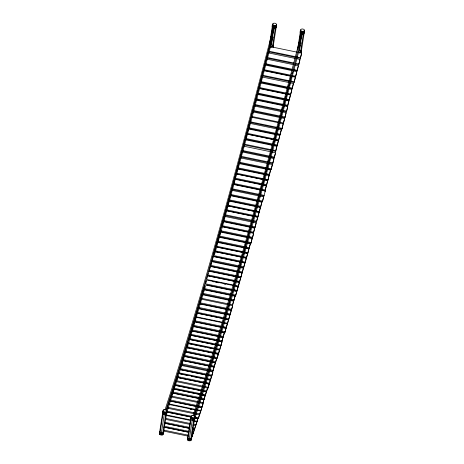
<?xml version="1.0" encoding="UTF-8"?>
<svg xmlns="http://www.w3.org/2000/svg" width="464" height="464" viewBox="0 0 464 464"><rect width="100%" height="100%" fill="white"/><g stroke="black" fill="none" stroke-linecap="round" stroke-linejoin="round"><path stroke-width="0.7" d="M257.613 93.044L257.52 93.734L284.942 99.406M258.715 89.14L258.808 88.45L286.23 94.122M265.106 65.766L265.199 65.076M281.926 129.044L283.214 123.76L281.926 129.044L250.287 122.502L250.38 121.812L282.019 128.354M286.346 99.696L289.159 100.276L290.447 94.992L287.634 94.412M290.447 94.992L289.159 100.276M287.796 94.117L290.609 94.702L291.891 89.413L289.084 88.833M291.891 89.413L290.609 94.702M288.637 88.032L292.152 88.763L293.439 83.479L262.502 77.082M293.439 83.479L292.152 88.763M290.592 81.751L294.106 82.482L295.394 77.198L291.879 76.467M295.394 77.198L294.106 82.482M292.036 76.177L295.551 76.902L296.838 71.618L293.323 70.888M296.838 71.618L295.551 76.902M265.46 64.421L297.099 70.963L298.387 65.679L294.872 64.954M298.387 65.679L297.099 70.963M295.208 63.98L298.723 64.711L300.011 59.427L296.496 58.696M300.011 59.427L298.723 64.711M268.708 51.852L300.347 58.4L301.635 53.111L298.12 52.386M301.635 53.111L300.347 58.4M251.691 117.172L251.79 116.464M251.575 117.218L283.336 123.714L284.612 118.506L252.973 111.957M284.612 118.506L283.336 123.714M254.817 105.247L286.456 111.795L287.738 106.604L284.217 105.879M287.738 106.604L286.456 111.795M254.411 106.778L254.516 106.065L281.23 111.586M281.364 117.061L284.879 117.786L286.155 112.607L282.64 111.882M286.155 112.607L284.879 117.786M256.691 99.65L287.628 106.047L288.904 100.874L257.967 94.476M288.904 100.874L287.628 106.047M245.514 139.183L245.618 138.446M274.34 145.145L277.153 145.725L278.423 140.621L275.61 140.041M278.423 140.621L277.153 145.725M276.515 134.229L280.03 134.954L281.294 129.85L278.481 129.27M281.294 129.85L280.03 134.954M246.999 133.267L246.894 134.003L248.054 129.659M232.307 189.567L263.946 196.11L264.057 195.367L260.536 194.642M265.106 191.783L265.211 191.046L233.572 184.498M241.071 157.076L272.71 163.618L273.975 158.555L242.336 152.012M273.975 158.555L272.71 163.618M270.738 157.105L274.259 157.835L275.523 152.749L272.008 152.024M244.603 142.245L244 144.843L275.639 151.386L276.904 146.305L245.966 139.908M275.523 152.749L274.259 157.835M276.904 146.305L275.639 151.386M275.72 139.966L278.533 140.551L279.798 135.465L248.159 128.922M279.798 135.465L278.533 140.551M267.618 168.821L271.133 169.551L272.391 164.5L268.876 163.775M272.391 164.5L271.133 169.551M234.668 179.203L266.307 185.745L266.197 186.511L265.06 190.704L233.421 184.162L233.531 183.402M262.966 184.718L234.842 178.907L234.952 178.141M237.765 167.771L237.655 168.531L238.792 164.314M265.06 190.704L266.307 185.745M264.37 185.008L266.481 185.449L267.728 180.496L236.089 173.954M267.728 180.496L266.481 185.449M238.357 168.676L269.294 175.073L270.547 170.097L238.908 163.554M270.547 170.097L269.294 175.073M236.304 173.147L236.193 173.913L237.255 169.662M229.663 200.721L260.6 207.118L261.841 202.217L230.202 195.669L229.262 199.108M261.841 202.217L260.6 207.118M258.883 201.103L262.398 201.828L263.645 196.893L260.13 196.168M263.645 196.893L262.398 201.828M265.019 179.875L267.832 180.455L269.079 175.508L238.142 169.111M269.079 175.508L267.832 180.455M224.506 216.363L256.145 222.906L256.029 223.689L254.91 227.766L223.271 221.224L223.387 220.441M227.615 205.065L227.499 205.854L228.427 202.472M254.91 227.766L256.145 222.906M255.623 211.671L259.138 212.396L260.374 207.553L228.735 201.011M260.374 207.553L259.138 212.396M225.945 211.48L226.067 210.691L224.953 214.704L256.592 221.247L257.706 217.233L254.191 216.508M252.509 237.313L220.87 230.77L220.748 231.559L252.387 238.102L253.622 233.282L221.983 226.734M222.923 222.453L221.815 226.449L253.454 232.992L254.684 228.201L223.747 221.804L214.455 254.753M253.622 233.282L252.387 238.102M254.684 228.201L253.454 232.992M225.533 215.644L256.476 222.041L256.592 221.247M257.706 217.233L256.476 222.041M254.33 216.375L257.845 217.1L259.08 212.28L227.435 205.738L226.322 209.769L257.967 216.311M259.08 212.28L257.845 217.1M218.602 237.968L218.724 237.168L217.628 241.112L249.267 247.654L250.369 243.71L219.431 237.313M213.452 256.354L245.096 262.902L246.314 258.181L242.8 257.456M246.314 258.181L245.096 262.902M242.933 257.369L246.448 258.094L247.672 253.35L244.151 252.625M247.672 253.35L246.448 258.094M245.63 247.73L249.145 248.455L249.267 247.654M250.369 243.71L249.145 248.455M251.036 242.568L219.391 236.025L219.269 236.826L250.914 243.368L252.138 238.6L248.623 237.875M252.138 238.6L250.914 243.368M162.667 412.821L159.442 433.399L159.767 434.374L161.037 435.012L162.51 434.942L163.322 434.2L163.415 433.585L162.603 434.321L161.136 434.397L159.865 433.759L159.541 432.784M159.732 431.572L160.057 432.547L161.327 433.185L162.794 433.115L163.606 432.378L166.918 411.226L166.593 410.257L165.323 409.619L163.85 409.689L163.044 410.425L163.224 412.328L164.488 412.966L165.961 412.896L166.773 412.154M159.726 433.805L159.564 431.537L159.726 433.805L161.107 434.495L162.702 434.42L163.583 433.62L163.769 432.407L162.893 433.214L162.702 434.42M162.806 413.859L163.038 412.392L162.678 411.307L162.446 412.774L162.806 413.859L164.221 414.567L165.863 414.491L166.762 413.668L166.994 412.2L166.089 413.024L165.863 414.491M159.767 434.374L163.369 411.4L163.044 410.425M163.705 410.617L163.85 409.689M161.037 435.012L164.633 412.038L163.369 411.4M162.51 434.942L166.106 411.968L166.918 411.226M166.448 411.179L166.593 410.257M212.007 261.133L213.214 256.517L212.007 261.133L240.132 266.951M191.562 416.272L190.663 417.095L190.431 418.563L190.797 419.647L192.206 420.355L193.848 420.28L194.752 419.456L194.979 417.989L194.619 416.904M190.884 417.142L191.209 418.116L192.479 418.754L193.946 418.679L194.758 417.942L194.903 417.014L194.578 416.046L193.308 415.408L191.841 415.477L191.029 416.214L187.433 439.188L187.758 440.162L189.022 440.8L190.495 440.73L191.307 439.988L194.526 419.41L193.72 420.146L192.247 420.222M190.797 419.647L191.023 418.18L190.663 417.095M187.711 439.594L187.549 437.326L187.711 439.594L189.092 440.284L190.687 440.208L191.568 439.408L191.406 437.14M187.758 440.162L190.977 419.584L190.652 418.609M191.209 418.116L191.029 416.214M189.022 440.8L192.624 417.826L191.354 417.188M190.495 440.73L194.091 417.757L194.903 417.014M190.687 440.208L190.878 439.002L191.76 438.196M193.848 420.28L194.074 418.812L194.979 417.989M273.226 24.07L272.322 24.888L272.09 26.355L272.455 27.44L273.395 27.915M269.596 43.767L272.687 24.012L273.499 23.27L274.966 23.2L276.237 23.838L276.561 24.812L276.416 25.74L275.61 26.477L274.137 26.547L272.867 25.909L272.542 24.934M272.455 27.44L272.681 25.972L272.322 24.888M270.245 42.659L270.46 41.267M270.68 39.881L272.635 27.376L272.31 26.402M272.867 25.909L272.687 24.012M272.275 38.431L270.97 46.771L272.443 46.696L273.25 45.959M272.49 37.045L273.801 28.71M273.946 27.66L274.282 25.624L273.012 24.981M272.443 46.696L275.755 25.549L276.561 24.812M273.87 28.153L275.506 28.072L275.738 26.605L276.637 25.781L276.277 24.696M273.064 47.166L276.19 27.202L275.378 27.944L273.905 28.014M273.226 47.2L273.064 44.938M276.637 25.781L276.411 27.248L275.506 28.072M206.712 284.913L236.947 291.166L238.154 286.543L206.515 280.001M238.154 286.543L236.947 291.166M241.535 267.241L243.646 267.676L244.853 263.059L213.916 256.662M244.853 263.059L243.646 267.676M244.197 252.799L247.718 253.524L248.924 248.901L217.981 242.504M248.924 248.901L247.718 253.524M297.581 49.555L300.672 29.8L301.484 29.058L302.957 28.988L304.227 29.626L304.552 30.601L301.049 52.954M300.44 33.228L300.672 31.761L300.307 30.676L300.08 32.144L300.44 33.228L301.855 33.942L303.491 33.86L304.396 33.037L304.628 31.569L304.262 30.485M298.775 44.973L300.626 33.164M304.082 30.554L304.407 31.523L303.595 32.265L302.122 32.335L300.852 31.697L300.672 29.8M300.15 44.915L298.955 52.554L300.428 52.484L301.24 51.748L300.916 50.773M300.37 43.529L302.267 31.407L300.997 30.769M300.428 52.484L303.74 31.337L304.552 30.601M303.491 33.86L303.723 32.393L304.628 31.569M301.403 51.782L301.211 52.989L301.049 50.727L301.403 51.782L300.521 52.583L298.926 52.658L298.01 52.2M208.91 272.078L209.044 271.237M210.267 267.276L210.401 266.435L209.345 270.118M211.613 262.537L211.746 261.696L210.691 265.373L242.33 271.916L243.391 268.238L212.454 261.841M209.745 271.382L240.683 277.779L239.488 282.298L207.849 275.755M240.683 277.779L238.177 286.874L236.066 286.439M209.919 268.499L209.212 270.953L240.851 277.495L242.046 272.977L211.108 266.58M242.046 272.977L240.851 277.495M210.557 266.214L242.196 272.757L242.33 271.916M243.391 268.238L242.196 272.757M203.4 289.664L202.211 294.13L203.4 289.664L235.039 296.206L233.856 300.672L202.919 294.275M200.512 303.752L231.449 310.149L232.632 305.706L200.79 299.054L201.968 294.646L200.79 299.054M232.632 305.706L231.449 310.149M233.856 300.672L235.039 296.206M204.63 289.536L235.567 295.933L236.756 291.444L205.117 284.902M236.756 291.444L235.567 295.933M194.544 321.575L226.183 328.118L227.354 323.733L195.715 317.19M227.354 323.733L226.183 328.118M228.543 319.708L227.366 324.11L228.543 319.708L197.6 313.304M197.722 313.258L228.659 319.655L229.837 315.236L198.899 308.838M229.837 315.236L228.659 319.655M199.143 308.432L230.08 314.83L231.252 310.468L199.613 303.926M231.252 310.468L230.08 314.83M233.607 301.194L232.429 305.596L233.607 301.194L202.669 294.797M192.206 330.861L223.143 337.258L224.303 332.984L193.366 326.586M224.303 332.984L223.143 337.258M193.186 326.192L224.825 332.734L225.985 328.419L194.346 321.877M225.985 328.419L224.825 332.734M185.484 351.898L217.123 358.44L218.271 354.218L186.632 347.675M218.271 354.218L217.123 358.44M186.772 347.606L218.411 354.148L219.565 349.891L187.926 343.343M219.565 349.891L218.411 354.148M217.5 349.711L219.611 350.146L220.765 345.895L189.828 339.491M220.765 345.895L219.611 350.146M222.012 341.742L220.858 345.987L222.012 341.742L190.373 335.199M181.372 363.764L181.221 364.663L182.201 361.473M182.52 360.441L183.454 356.973M184.979 352.008L183.848 356.137L184.979 352.008L216.624 358.55L215.487 362.686L184.55 356.282M177.637 377.522L209.276 384.064L210.407 379.981L178.768 373.439M210.407 379.981L209.276 384.064M180.084 369.53L211.729 376.072L212.854 371.977L181.215 365.435L180.629 367.355M181.923 364.808L212.86 371.206L215.145 363.77L215.296 362.877L184.359 356.48M212.854 371.977L211.729 376.072M215.296 362.877L214.159 366.983L183.222 360.586M215.487 362.686L216.624 358.55M190.866 335.246L221.804 341.643L222.94 337.537L192.003 331.139M222.94 337.537L221.804 341.643M176.378 381.617L208.017 388.159L209.142 384.099L177.503 377.551L176.529 380.712L208.168 387.254M209.142 384.099L208.017 388.159M205.529 379.216L210.447 380.231L211.572 376.171L179.933 369.628M211.572 376.171L210.447 380.231M170.276 400.954L201.915 407.496L202.872 404.446L203.029 403.535L171.17 396.993L172.277 393.043L172.121 393.959M201.915 407.496L203.029 403.535M203.916 399.591L202.809 403.535L203.916 399.591L172.979 393.194M173.153 393.043L204.09 399.44L205.198 395.485L174.261 389.087M205.198 395.485L204.09 399.44M174.371 389.226L205.308 395.624L206.41 391.715L174.771 385.166L173.82 388.165M206.41 391.715L205.308 395.624M194.364 429.403L193.273 433.202L194.364 429.403L192.954 429.113M194.52 429.362L195.605 425.558L194.52 429.362L193.111 429.072M192.914 425.012L195.727 425.592L196.811 421.793L193.998 421.208M196.811 421.793L195.727 425.592M197.919 418.383L196.829 422.188L197.919 418.383L194.399 417.658M198.36 418.621L199.445 414.816L198.36 418.621L194.845 417.89M167.806 408.274L199.566 414.851L200.657 411.046L169.012 404.504M200.657 411.046L199.566 414.851M201.759 407.636L200.674 411.44L201.759 407.636L170.12 401.093M206.463 391.877L207.553 388.078L206.463 391.877L203.65 391.297M273.598 27.051C240.323 155.498 206.115 283.817 164.993 410.014M260.948 80.214L261.8 76.937L261.023 80.249M274.52 27.243C241.239 155.689 207.031 284.003 165.909 410.199M266.145 59.781L255.826 99.308M266.504 58.394L269.364 47.334M269.723 45.948L272.049 36.958L272.664 36.795L272.965 37.149L252.735 114.788L223.723 221.786M301.588 32.84C268.308 161.286 234.1 289.606 192.978 415.802M290.017 81.473L291.624 75.249M291.984 73.869L302.505 33.031L301.849 32.637M300.231 43.048L300.301 42.543L300.956 42.937C268.163 169.528 234.448 295.991 194.12 420.43M251.993 113.9L255.461 100.7M292.308 72.448C262.056 187.665 230.875 302.719 193.9 415.988M286.549 94.673L270.123 156.658M286.914 93.281L289.838 82.163M251.813 114.596L232.278 187.253L213.539 254.562M245.781 137.825L246.448 135.326M247.167 132.646L247.991 129.543M248.489 127.681L249.325 124.555M246.013 137.309L246.512 135.436M263.946 196.11L265.211 191.046M237.928 167.168L238.577 164.761M233.723 182.7L234.477 179.904M235.144 177.439L235.898 174.65M233.421 184.162L234.558 179.968M234.842 178.907L235.41 176.807M269.938 157.36C246.488 244.093 222.256 330.658 194.538 416.138M229.332 199.195L229.9 197.13M227.801 204.392L228.543 201.689M223.573 219.762L224.321 217.042M223.271 221.224L223.828 219.182M222.123 224.988L223.045 221.659M219.762 234.703L220.313 232.719M214.675 251.639L213.579 255.548L245.218 262.09M215.476 248.779L214.931 250.751L246.57 257.294M217.686 241.257L218.237 239.285M205.616 283.168L206.335 280.633M205.668 283.353L206.207 281.457M216.74 244.261L217.28 242.359M208.51 273.076L207.982 274.92L239.621 281.462M204.937 285.505L204.061 288.544L235.7 295.087M206.845 278.881L207.721 275.842M210.731 265.599L211.439 263.146M238.177 286.874L239.36 282.385L208.423 275.987M200.993 299.158L199.949 302.754L231.588 309.297M196.556 314.343L195.86 316.715L227.505 323.257M197.85 309.882L197.159 312.26L228.798 318.803M204.496 286.114L187.12 344.798L166.547 410.35M194.851 320.125L195.541 317.776M205.419 286.305L188.042 344.99L165.915 415.326M193.529 324.632L194.143 322.567M193.592 324.812L194.207 322.747M187.12 346.051L187.723 344.021M189.967 336.545L189.364 338.569L221.003 345.112M189.422 338.772L190.025 336.748M212.86 371.206L213.991 367.117L183.054 360.719M172.608 391.987L173.559 388.942M172.643 392.289L173.217 390.462M171.17 396.993L171.929 394.562M173.664 389.081L174.609 386.089M175.908 381.53L174.824 385.335L175.566 383.038M272.965 37.149L272.588 37.364M270.46 47.096L271.341 47.125M300.956 42.937L300.573 43.146M299.344 53.145L299.17 52.774M273.418 45.994L272.536 46.794L270.941 46.87M166.541 413.621L165.729 414.358L164.262 414.433L162.992 413.795M191.591 438.161L190.779 438.903L189.312 438.973L188.042 438.335M191.4 439.373L190.594 440.11L189.121 440.185L187.85 439.547L187.526 438.573M273.679 26.918L274.41 27.011M274.282 25.624L275.755 25.549M275.738 26.605L274.096 26.686L272.681 25.972M302.267 31.407L303.74 31.337M303.723 32.393L302.081 32.474L300.672 31.761M301.896 33.802L303.363 33.733M164.633 412.038L166.106 411.968M166.089 413.024L164.453 413.105L163.038 412.392M192.624 417.826L194.091 417.757M194.074 418.812L192.438 418.888L191.023 418.18M162.893 433.214L161.292 433.289L159.918 432.599M190.878 439.002L189.283 439.077L187.903 438.381M269.996 46.568L296.716 52.096M268.801 51.162L300.44 57.704M268.366 52.879L295.087 58.406M267.177 57.472L293.892 63M295.301 63.29L298.816 64.02M267.078 58.168L293.799 63.69M266.748 59.137L293.468 64.664M265.553 63.73L297.192 70.273M265.901 65.221L291.92 70.598M264.004 69.67L290.725 75.191M292.129 75.481L295.649 76.212M263.912 70.36L290.632 75.881M264.457 70.801L290.476 76.177M262.56 75.243L289.281 80.771M290.684 81.061L294.199 81.792M262.467 75.939L289.188 81.461M261.307 81.676L292.245 88.073M261.215 82.366L287.233 87.742M260.954 83.015L287.674 88.543M259.765 87.609L285.778 92.991M287.181 93.281L290.702 94.006M259.666 88.299L286.387 93.827M258.315 93.189L284.333 98.571M285.737 98.861L289.252 99.586M256.789 98.936L283.51 104.458M284.913 104.754L287.726 105.334M256.093 100.062L282.814 105.589M254.916 104.533L286.561 111.076M253.338 110.531L280.053 116.052M281.462 116.342L284.977 117.073M253.24 111.244L279.954 116.771M252.491 116.609L278.51 121.986M279.914 122.276L283.429 123.006M250.357 123.453L277.078 128.98M249.197 127.826L280.134 134.224M249.093 128.557L275.106 133.939M247.701 133.412L273.719 138.794M275.123 139.084L278.638 139.809M247.596 134.148L274.317 139.676M246.778 134.079L274.201 139.751M246.32 138.597L272.333 143.973M273.743 144.263L277.257 144.994M246.216 139.328L272.936 144.855M244.806 144.246L271.527 149.773M272.931 150.063L275.744 150.643M244.586 146.351L270.599 151.728M242.718 150.551L269.439 156.078M270.848 156.368L274.363 157.099M242.614 151.293L269.335 156.815M241.176 156.333L267.896 161.861M269.306 162.151L272.82 162.881M240.752 157.957L267.473 163.485M239.598 162.261L271.237 168.803M239.494 163.003L266.208 168.531M238.467 167.922L264.486 173.298M265.889 173.588L269.404 174.319M237.011 173.292L263.024 178.675M264.428 178.965L267.948 179.69M236.895 174.058L262.914 179.44M235.654 178.286L261.673 183.663M263.076 183.959L266.591 184.684M234.233 183.547L260.252 188.923M261.655 189.219L265.17 189.944M232.412 188.825L259.132 194.352M232.006 190.35L258.726 195.878M230.869 194.515L262.514 201.063M230.759 195.286L257.479 200.808M229.779 199.943L260.716 206.341M228.317 205.21L259.254 211.613M228.201 205.999L254.214 211.375M226.908 210.702L252.921 216.085M226.768 210.836L252.781 216.212M224.089 220.586L250.108 225.968M251.511 226.258L255.026 226.989M222.639 225.8L253.576 232.197M220.499 232.058L247.213 237.585M217.506 241.912L244.221 247.44M216.207 246.158L247.846 252.7M216.734 246.952L242.747 252.329M217.483 247.271L242.794 252.503M214.803 251.552L241.524 257.079M215.377 251.784L241.39 257.166M212.837 260.455L243.774 266.852M210.047 270.263L240.984 276.66M207.373 279.635L238.31 286.033M212.86 281.642L214.269 281.932M215.673 282.222L218.486 282.802M224.112 283.968L225.516 284.258M205.436 283.8L237.075 290.342M203.052 293.428L233.989 299.825M201.631 298.346L232.568 304.744M198.58 307.423L230.225 313.966M195.385 320.862L226.322 327.259M194.027 325.467L224.965 331.864M192.351 329.991L223.288 336.388M191.017 334.353L221.954 340.75M189.219 339.445L220.156 345.842M188.111 342.722L219.756 349.27M189.376 343.894L192.189 344.474M193.592 344.764L201.33 346.364M202.733 346.654L205.546 347.234M206.956 347.524L212.582 348.69M186.917 346.73L218.556 353.272M185.629 351.016L217.268 357.558M184.695 355.395L215.632 361.792M182.671 359.548L214.31 366.09M182.074 363.909L213.011 370.307M180.235 368.631L211.88 375.173M179.661 372.934L210.598 379.332M180.212 373.978L187.949 375.579M191.464 376.31L201.306 378.346M202.716 378.636L204.119 378.926M177.787 376.623L209.426 383.171M175.688 384.552L206.625 390.949M175.525 385.48L201.544 390.862M174.528 388.31L205.465 394.707M173.31 392.132L204.247 398.53M172.028 396.221L202.965 402.624M170.433 400.043L202.072 406.586M169.192 403.97L200.837 410.512M190.13 409.26L191.533 409.55M168.09 407.375L199.729 413.923M166.883 411.145L191.493 416.237M195.008 416.962L198.522 417.693M166.982 411.986L190.884 416.927M166.721 412.073L189.921 416.875M166.054 414.862L190.663 419.949M194.178 420.674L196.991 421.26M165.874 415.396L190.484 420.483M165.654 418.412L190.263 423.504M193.778 424.229L195.889 424.664M165.37 419.305L189.979 424.398M165.149 422.327L189.759 427.419M192.572 427.999L194.677 428.434M164.987 423.255L189.596 428.347M164.83 423.296L189.44 428.382M164.61 426.312L189.219 431.404M192.032 431.984L193.436 432.274M164.308 427.182L188.918 432.274M163.746 427.095L188.355 432.187M163.38 430.058L187.99 435.151M163.224 430.986L187.833 436.079M300.527 30.723L300.852 31.697M190.982 439.019L191.307 439.988M191.649 329.846L191.504 330.716L192.659 326.441L191.649 329.846M190.315 334.208L190.165 335.101L191.296 330.994L190.315 334.208M192.212 436.021L192.05 436.949L193.134 433.144L192.212 436.021"/></g></svg>
